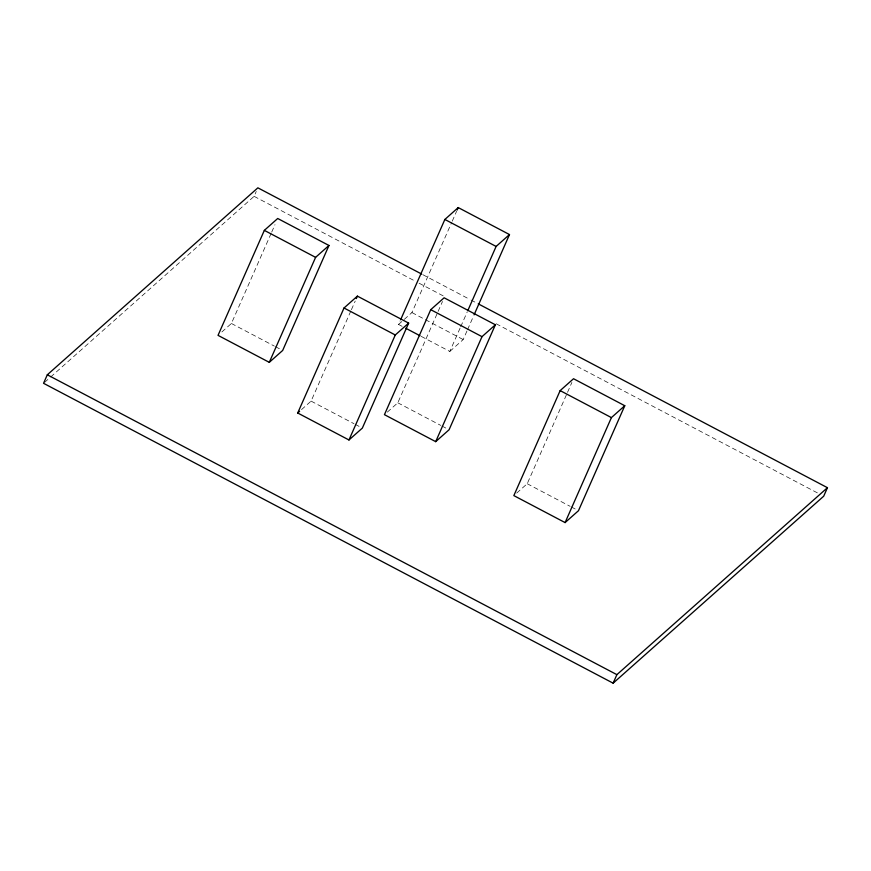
<?xml version="1.0" encoding="UTF-8"?>
<svg xmlns="http://www.w3.org/2000/svg" width="871" height="871" viewBox="0 0 871 871"><rect width="100%" height="100%" fill="white"/><g stroke="black" fill="none" stroke-linecap="round" stroke-linejoin="round"><path stroke-width="0.65" stroke-dasharray="4.36 3.27" d="M50.67 376.991L254.114 196.345L256.259 191.478M221.855 331.971L231.403 323.479L271.175 233.308M271.719 232.078L274.986 224.664M301.529 409.599L311.089 401.117L350.861 310.947M351.405 309.706L355.216 301.061M402.13 326.331L398.548 324.448L400.192 320.746M404.286 319.363L411.929 312.569L451.701 222.399M452.245 221.169L456.6 211.283M387.301 412.125L397.818 402.794L437.59 312.624M438.135 311.383L442.49 301.508M421.205 336.369L449.806 351.438L460.16 327.964M460.705 326.734L467.237 311.905M449.806 351.438L463.187 339.559L466.998 330.915M467.542 329.674L473.53 316.086M516.71 493.062L527.216 483.732L566.988 393.561M567.533 392.32L571.888 382.445M44.563 382.402L49.658 377.894M398.548 324.448L403.327 320.212M422.838 274.681L469.807 299.406M471.004 300.038L477.025 303.206M254.114 196.345L414.269 280.658M419.082 283.195L443.165 295.868M496.154 323.772L817.673 493.03M411.929 312.569L463.187 339.559M397.818 402.794L440.726 425.386M441.924 426.006L447.879 429.142M231.403 323.479L274.311 346.07M275.508 346.702L281.464 349.837M527.216 483.732L570.135 506.323M571.322 506.944L576.09 509.459M311.089 401.117L353.996 423.709M355.194 424.34L359.963 426.844"/><path stroke-width="1.31" d="M421.64 274.049L257.87 187.831L47.306 374.791L43.55 383.305L613.13 683.169L823.694 496.209L827.45 487.695L478.233 303.837M264.338 230.369L218.033 335.357L269.281 362.347L282.661 350.469L328.966 245.47L277.707 218.49L264.338 230.369L315.596 257.348L328.966 245.47M269.281 362.347L315.596 257.348M297.708 412.996L344.023 307.996L357.393 296.129L408.651 323.108L362.347 428.097L348.966 439.975L297.708 412.996L299.624 411.297M356.304 298.59L357.393 296.129M400.736 319.515L444.863 219.459L458.233 207.581L509.491 234.56L474.074 314.856M348.966 439.975L395.271 334.987L408.651 323.108M457.144 210.053L458.233 207.581M430.742 309.673L384.438 414.672L435.696 441.651L449.066 429.773L495.381 324.785L444.123 297.795L430.742 309.673L482.001 336.652L495.381 324.785M467.781 310.675L496.111 246.439L509.491 234.56M435.696 441.651L482.001 336.652M560.151 390.611L513.846 495.61L565.094 522.589L578.475 510.711L624.779 405.723L573.532 378.733L560.151 390.611L611.409 417.601L624.779 405.723M565.094 522.589L611.409 417.601M613.13 683.169L616.886 674.655L827.45 487.695M444.863 219.459L496.111 246.439M405.701 328.215L420.007 335.749M344.023 307.996L395.271 334.987M47.306 374.791L616.886 674.655"/></g></svg>
